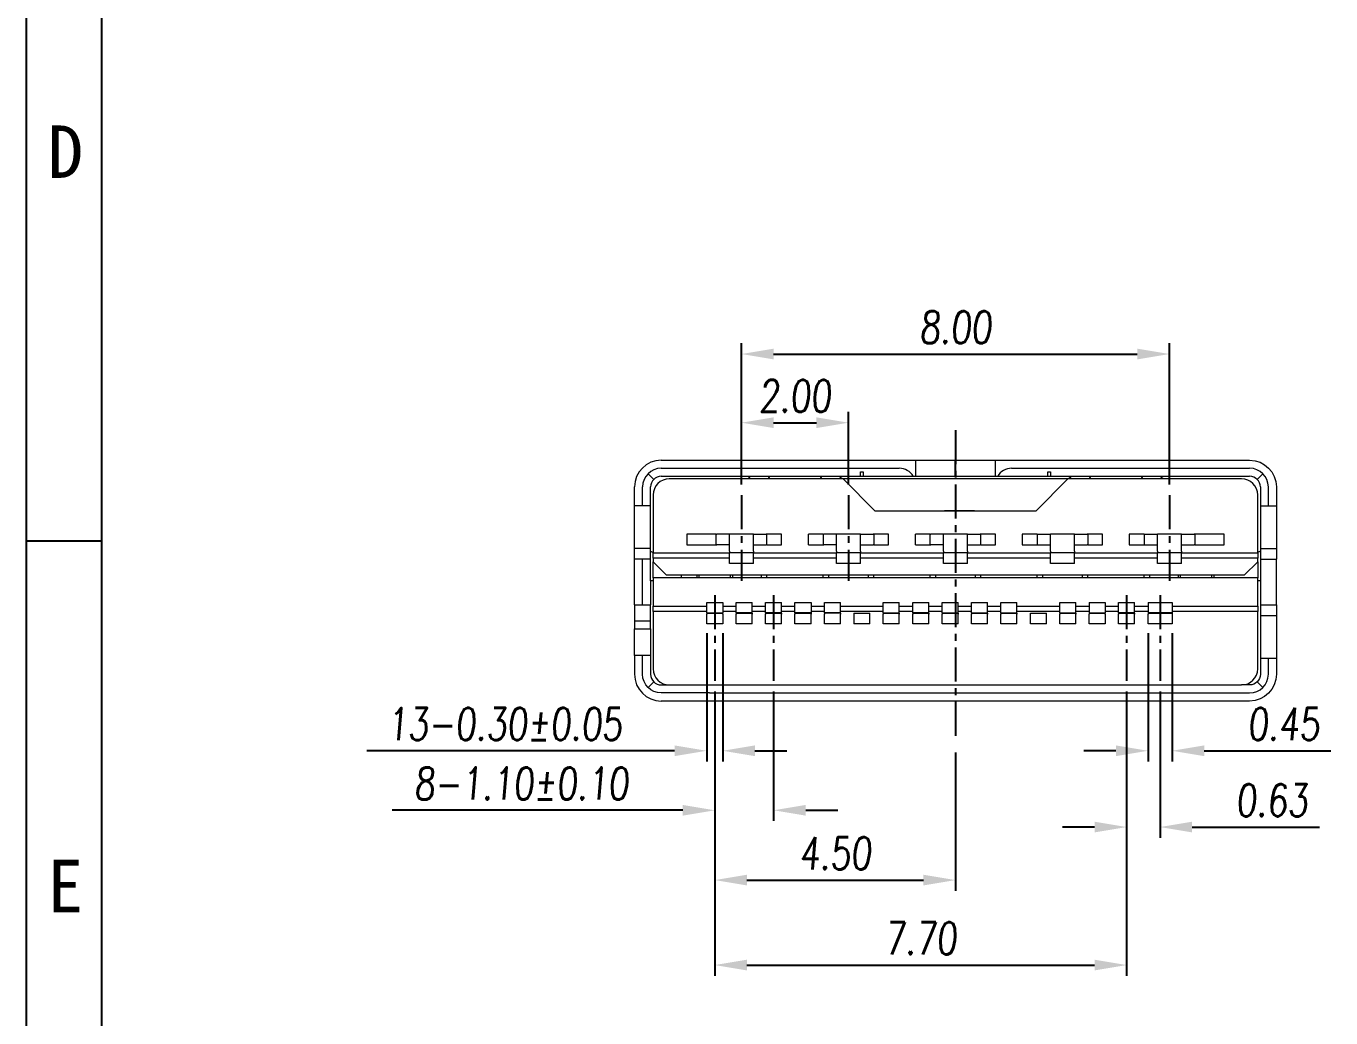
# Model space of a CAD drawing. Header units: millimetres. Extents: x 2027 to 2143, y 133 to 225.
# Drawn here: x 2026.68 to 2051.08, y 151.45 to 169.98 of the extents above; entities that cross this region are included whole.
import ezdxf

# ---------------------------------------------------------------- set-up
doc = ezdxf.new("R2010")
doc.units = ezdxf.units.MM
doc.linetypes.add('CENTER', pattern=[10.16, 6.35, -1.27, 1.27, -1.27])
doc.styles.add('2222', font='romans.shx', dxfattribs={"width": 0.75, "oblique": 5})
doc.styles.get("Standard").update_dxf_attribs({"font": 'romans.shx', "height": 0.6})
doc.dimstyles.new('1-1', dxfattribs={"dimscale": 4, "dimtxt": 0.15, "dimasz": 0.15, "dimexe": 0.05, "dimexo": 0.05, "dimgap": 0.05, "dimtad": 1, "dimzin": 0, "dimdsep": 46, "dimtxsty": '2222', "dimcen": 0.09, "dimclrd": 3, "dimclre": 3, "dimclrt": 256, "dimadec": 0, "dimazin": 0, "dimtp": 0.1, "dimtm": 0.1, "dimtfac": 1, "dimtofl": 0, "dimtmove": 0, "dimatfit": 3, "dimfxl": 0, "dimtolj": 1, "dimtzin": 0, "dimarcsym": 0})

# ---------------------------------------------------------------- blocks, each defined once
blk = doc.blocks.new('*D192')
at = {"color": 3, "lineweight": -2, "ltscale": 0.01}
for p, q in [((2039.559, 157.548), (2039.559, 153.824)), ((2044.059, 156.405), (2044.059, 153.824)), ((2040.159, 154.024), (2043.459, 154.024))]:
    blk.add_line(p, q, dxfattribs=at)
at = {"color": 3, "ltscale": 0.01}
for points in [[(2040.159, 154.124), (2040.159, 153.924), (2039.559, 154.024)], [(2043.459, 154.124), (2043.459, 153.924), (2044.059, 154.024)]]:
    blk.add_solid(points, dxfattribs=at)
at = {"layer": 'Defpoints', "color": 0, "ltscale": 0.01}
for p in [(2039.559, 157.748), (2044.059, 156.605), (2044.059, 154.024)]:
    blk.add_point(p, dxfattribs=at)
at = {"ltscale": 0.01, "insert": (2041.809, 154.524), "char_height": 0.6, "attachment_point": 5, "style": '2222'}
blk.add_mtext('\\A1;4.50', dxfattribs=at)
blk = doc.blocks.new('*D193')
at = {"color": 3, "lineweight": -2, "ltscale": 0.01}
for p, q in [((2039.559, 157.548), (2039.559, 155.128)), ((2040.659, 157.548), (2040.659, 155.128)), ((2038.959, 155.328), (2033.525, 155.328)), ((2041.259, 155.328), (2041.859, 155.328))]:
    blk.add_line(p, q, dxfattribs=at)
at = {"color": 3, "ltscale": 0.01}
for points in [[(2038.959, 155.428), (2038.959, 155.228), (2039.559, 155.328)], [(2041.259, 155.428), (2041.259, 155.228), (2040.659, 155.328)]]:
    blk.add_solid(points, dxfattribs=at)
at = {"layer": 'Defpoints', "color": 0, "ltscale": 0.01}
for p in [(2039.559, 157.748), (2040.659, 157.748), (2040.659, 155.328)]:
    blk.add_point(p, dxfattribs=at)
at = {"ltscale": 0.01, "insert": (2035.942, 155.828), "char_height": 0.6, "attachment_point": 5, "style": '2222'}
blk.add_mtext('\\A1;{\\A1;8-1.10±0.10}', dxfattribs=at)
blk = doc.blocks.new('*D194')
at = {"color": 3, "lineweight": -2, "ltscale": 0.01}
for p, q in [((2039.559, 157.548), (2039.559, 152.236)), ((2047.259, 157.548), (2047.259, 152.236)), ((2040.159, 152.436), (2046.659, 152.436))]:
    blk.add_line(p, q, dxfattribs=at)
at = {"color": 3, "ltscale": 0.01}
for points in [[(2040.159, 152.536), (2040.159, 152.336), (2039.559, 152.436)], [(2046.659, 152.536), (2046.659, 152.336), (2047.259, 152.436)]]:
    blk.add_solid(points, dxfattribs=at)
at = {"layer": 'Defpoints', "color": 0, "ltscale": 0.01}
for p in [(2039.559, 157.748), (2047.259, 157.748), (2047.259, 152.436)]:
    blk.add_point(p, dxfattribs=at)
at = {"ltscale": 0.01, "insert": (2043.409, 152.936), "char_height": 0.6, "attachment_point": 5, "style": '2222'}
blk.add_mtext('\\A1;7.70', dxfattribs=at)
blk = doc.blocks.new('*D195')
at = {"color": 3, "lineweight": -2, "ltscale": 0.01}
for p, q in [((2047.259, 157.548), (2047.259, 154.815)), ((2047.884, 157.548), (2047.884, 154.815)), ((2046.659, 155.015), (2046.059, 155.015)), ((2048.484, 155.015), (2050.864, 155.015))]:
    blk.add_line(p, q, dxfattribs=at)
at = {"color": 3, "ltscale": 0.01}
for points in [[(2046.659, 155.115), (2046.659, 154.915), (2047.259, 155.015)], [(2048.484, 155.115), (2048.484, 154.915), (2047.884, 155.015)]]:
    blk.add_solid(points, dxfattribs=at)
at = {"layer": 'Defpoints', "color": 0, "ltscale": 0.01}
for p in [(2047.259, 157.748), (2047.884, 157.748), (2047.884, 155.015)]:
    blk.add_point(p, dxfattribs=at)
at = {"ltscale": 0.01, "insert": (2049.974, 155.515), "char_height": 0.6, "attachment_point": 5, "style": '2222'}
blk.add_mtext('\\A1;0.63', dxfattribs=at)
blk = doc.blocks.new('*D196')
at = {"color": 3, "lineweight": -2, "ltscale": 0.01}
for p, q in [((2047.659, 158.64), (2047.659, 156.24)), ((2048.109, 158.64), (2048.109, 156.24)), ((2047.059, 156.44), (2046.459, 156.44)), ((2048.709, 156.44), (2051.078, 156.44))]:
    blk.add_line(p, q, dxfattribs=at)
at = {"color": 3, "ltscale": 0.01}
for points in [[(2047.059, 156.54), (2047.059, 156.34), (2047.659, 156.44)], [(2048.709, 156.54), (2048.709, 156.34), (2048.109, 156.44)]]:
    blk.add_solid(points, dxfattribs=at)
at = {"layer": 'Defpoints', "color": 0, "ltscale": 0.01}
for p in [(2047.659, 158.84), (2048.109, 158.84), (2048.109, 156.44)]:
    blk.add_point(p, dxfattribs=at)
at = {"ltscale": 0.01, "insert": (2050.194, 156.94), "char_height": 0.6, "attachment_point": 5, "style": '2222'}
blk.add_mtext('\\A1;0.45', dxfattribs=at)
blk = doc.blocks.new('*D197')
at = {"color": 3, "lineweight": -2, "ltscale": 0.01}
for p, q in [((2040.059, 161.414), (2040.059, 162.771)), ((2042.059, 161.414), (2042.059, 162.771)), ((2040.659, 162.571), (2041.459, 162.571))]:
    blk.add_line(p, q, dxfattribs=at)
at = {"color": 3, "ltscale": 0.01}
for points in [[(2040.659, 162.671), (2040.659, 162.471), (2040.059, 162.571)], [(2041.459, 162.671), (2041.459, 162.471), (2042.059, 162.571)]]:
    blk.add_solid(points, dxfattribs=at)
at = {"layer": 'Defpoints', "color": 0, "ltscale": 0.01}
for p in [(2042.059, 162.571), (2040.059, 161.214), (2042.059, 161.214)]:
    blk.add_point(p, dxfattribs=at)
at = {"ltscale": 0.01, "insert": (2041.059, 163.071), "char_height": 0.6, "attachment_point": 5, "style": '2222'}
blk.add_mtext('\\A1;2.00', dxfattribs=at)
blk = doc.blocks.new('*D198')
at = {"color": 3, "lineweight": -2, "ltscale": 0.01}
for p, q in [((2040.059, 161.414), (2040.059, 164.054)), ((2048.059, 161.414), (2048.059, 164.054)), ((2040.659, 163.854), (2047.459, 163.854))]:
    blk.add_line(p, q, dxfattribs=at)
at = {"color": 3, "ltscale": 0.01}
for points in [[(2040.659, 163.954), (2040.659, 163.754), (2040.059, 163.854)], [(2047.459, 163.954), (2047.459, 163.754), (2048.059, 163.854)]]:
    blk.add_solid(points, dxfattribs=at)
at = {"layer": 'Defpoints', "color": 0, "ltscale": 0.01}
for p in [(2048.059, 163.854), (2040.059, 161.214), (2048.059, 161.214)]:
    blk.add_point(p, dxfattribs=at)
at = {"ltscale": 0.01, "insert": (2044.059, 164.354), "char_height": 0.6, "attachment_point": 5, "style": '2222'}
blk.add_mtext('\\A1;8.00', dxfattribs=at)
blk = doc.blocks.new('*D199')
at = {"color": 3, "lineweight": -2, "ltscale": 0.01}
for p, q in [((2039.409, 158.64), (2039.409, 156.24)), ((2039.709, 158.64), (2039.709, 156.24)), ((2038.809, 156.44), (2033.053, 156.44)), ((2040.309, 156.44), (2040.909, 156.44))]:
    blk.add_line(p, q, dxfattribs=at)
at = {"color": 3, "ltscale": 0.01}
for points in [[(2038.809, 156.54), (2038.809, 156.34), (2039.409, 156.44)], [(2040.309, 156.54), (2040.309, 156.34), (2039.709, 156.44)]]:
    blk.add_solid(points, dxfattribs=at)
at = {"layer": 'Defpoints', "color": 0, "ltscale": 0.01}
for p in [(2039.409, 158.84), (2039.709, 158.84), (2039.409, 156.44)]:
    blk.add_point(p, dxfattribs=at)
at = {"ltscale": 0.01, "insert": (2035.631, 156.94), "char_height": 0.6, "attachment_point": 5, "style": '2222'}
blk.add_mtext('\\A1;{\\A1;13-0.30±0.05}', dxfattribs=at)

msp = doc.modelspace()

# ---------------------------------------------------------------- linework, layer by layer
at = {"color": 7}
for p, q in [((2026.684, 215.245), (2026.684, 132.916)), ((2028.095, 213.834), (2028.095, 134.328)), ((2028.095, 160.359), (2026.684, 160.359))]:
    msp.add_line(p, q, dxfattribs=at)
at = {"color": 2, "linetype": 'CENTER', "ltscale": 0.1}
for p, q in [((2044.059, 162.433), (2044.059, 156.605)), ((2040.059, 161.214), (2040.059, 159.614)), ((2042.059, 161.214), (2042.059, 159.614)), ((2048.059, 161.214), (2048.059, 159.614)), ((2039.559, 159.348), (2039.559, 157.748)), ((2040.659, 159.348), (2040.659, 157.748)), ((2047.259, 159.348), (2047.259, 157.748)), ((2047.884, 159.348), (2047.884, 157.748))]:
    msp.add_line(p, q, dxfattribs=at)
at = {"color": 0, "linetype": 'Continuous', "lineweight": 15}
for p, q in [((2038.559, 161.87), (2043.009, 161.87)), ((2043.009, 161.87), (2043.309, 161.87)), ((2043.309, 161.87), (2044.054, 161.87)), ((2043.309, 161.87), (2043.309, 161.57)), ((2044.064, 161.87), (2044.054, 161.87)), ((2044.054, 161.57), (2044.054, 161.87)), ((2044.064, 161.57), (2044.064, 161.87)), ((2044.064, 161.87), (2044.809, 161.87)), ((2044.809, 161.87), (2045.109, 161.87)), ((2044.809, 161.57), (2044.809, 161.87)), ((2045.109, 161.87), (2049.559, 161.87)), ((2038.418, 161.512), (2038.312, 161.618)), ((2038.559, 161.72), (2043.009, 161.72)), ((2038.559, 161.57), (2042.284, 161.57)), ((2041.959, 161.52), (2038.709, 161.52)), ((2040.199, 161.55), (2040.222, 161.52)), ((2040.597, 161.52), (2040.559, 161.57)), ((2041.559, 161.57), (2041.522, 161.52)), ((2041.897, 161.52), (2041.919, 161.55)), ((2042.559, 160.92), (2041.959, 161.52)), ((2046.159, 161.52), (2041.959, 161.52)), ((2042.284, 161.65), (2042.334, 161.65)), ((2042.284, 161.57), (2042.284, 161.65)), ((2042.284, 161.57), (2042.334, 161.57)), ((2042.334, 161.65), (2042.334, 161.57)), ((2042.334, 161.57), (2043.269, 161.57)), ((2043.269, 161.57), (2043.309, 161.57)), ((2043.309, 161.57), (2044.054, 161.57)), ((2044.064, 161.57), (2044.054, 161.57)), ((2044.064, 161.57), (2044.809, 161.57)), ((2044.809, 161.57), (2044.849, 161.57)), ((2044.849, 161.57), (2045.784, 161.57)), ((2045.109, 161.72), (2049.559, 161.72)), ((2046.159, 161.52), (2045.559, 160.92)), ((2045.784, 161.65), (2045.834, 161.65)), ((2045.784, 161.57), (2045.784, 161.65)), ((2045.784, 161.57), (2045.834, 161.57)), ((2045.834, 161.65), (2045.834, 161.57)), ((2045.834, 161.57), (2049.559, 161.57)), ((2049.409, 161.52), (2046.159, 161.52)), ((2046.199, 161.55), (2046.222, 161.52)), ((2046.597, 161.52), (2046.559, 161.57)), ((2047.559, 161.57), (2047.522, 161.52)), ((2047.897, 161.52), (2047.919, 161.55)), ((2049.701, 161.512), (2049.807, 161.618)), ((2038.059, 161.02), (2038.059, 161.37)), ((2038.209, 161.02), (2038.209, 161.37)), ((2038.359, 161.02), (2038.359, 161.37)), ((2049.759, 161.37), (2049.759, 161.02)), ((2049.909, 161.02), (2049.909, 161.37)), ((2050.059, 161.37), (2050.059, 161.02)), ((2038.059, 160.72), (2038.059, 161.02)), ((2038.359, 161.02), (2038.059, 161.02)), ((2038.359, 160.72), (2038.359, 161.02)), ((2038.409, 161.22), (2038.409, 160.14)), ((2049.709, 160.14), (2049.709, 161.22)), ((2049.759, 161.02), (2049.759, 160.72)), ((2049.759, 161.02), (2050.059, 161.02)), ((2050.059, 161.02), (2050.059, 160.72)), ((2045.559, 160.92), (2042.559, 160.92)), ((2043.855, 160.925), (2043.855, 160.92)), ((2043.968, 160.925), (2043.855, 160.925)), ((2044.033, 160.925), (2043.968, 160.925)), ((2043.968, 160.925), (2043.968, 160.92)), ((2044.033, 160.925), (2044.033, 160.92)), ((2044.239, 160.925), (2044.033, 160.925)), ((2044.239, 160.925), (2044.239, 160.92)), ((2044.304, 160.925), (2044.239, 160.925)), ((2044.417, 160.925), (2044.304, 160.925)), ((2044.304, 160.925), (2044.304, 160.92)), ((2044.417, 160.925), (2044.417, 160.92)), ((2038.059, 160.394), (2038.059, 160.72)), ((2038.359, 160.394), (2038.359, 160.72)), ((2049.759, 160.72), (2049.759, 160.394)), ((2050.059, 160.72), (2050.059, 160.394)), ((2038.059, 160.134), (2038.059, 160.394)), ((2038.359, 160.134), (2038.359, 160.394)), ((2039.585, 160.49), (2039.034, 160.49)), ((2039.034, 160.49), (2039.034, 160.49)), ((2039.034, 160.49), (2039.034, 160.29)), ((2039.034, 160.49), (2039.034, 160.29)), ((2039.034, 160.29), (2039.034, 160.29)), ((2039.034, 160.29), (2039.585, 160.29)), ((2039.585, 160.29), (2039.585, 160.49)), ((2039.585, 160.49), (2039.597, 160.49)), ((2039.585, 160.29), (2039.597, 160.29)), ((2039.834, 160.49), (2039.597, 160.49)), ((2039.834, 160.29), (2039.597, 160.29)), ((2040.284, 160.49), (2039.834, 160.49)), ((2039.834, 160.433), (2039.834, 160.49)), ((2039.834, 160.169), (2039.834, 160.433)), ((2040.284, 160.433), (2040.284, 160.49)), ((2040.284, 160.49), (2040.521, 160.49)), ((2040.284, 160.169), (2040.284, 160.433)), ((2040.284, 160.29), (2040.521, 160.29)), ((2040.534, 160.49), (2040.521, 160.49)), ((2040.534, 160.29), (2040.521, 160.29)), ((2040.809, 160.49), (2040.534, 160.49)), ((2040.534, 160.29), (2040.534, 160.49)), ((2040.534, 160.29), (2040.809, 160.29)), ((2040.809, 160.29), (2040.809, 160.49)), ((2041.309, 160.49), (2041.309, 160.49)), ((2041.585, 160.49), (2041.309, 160.49)), ((2041.309, 160.29), (2041.309, 160.49)), ((2041.309, 160.29), (2041.309, 160.29)), ((2041.309, 160.29), (2041.585, 160.29)), ((2041.585, 160.49), (2041.597, 160.49)), ((2041.585, 160.49), (2041.585, 160.29)), ((2041.585, 160.29), (2041.597, 160.29)), ((2041.834, 160.49), (2041.597, 160.49)), ((2041.834, 160.29), (2041.597, 160.29)), ((2042.284, 160.49), (2041.834, 160.49)), ((2041.834, 160.433), (2041.834, 160.49)), ((2041.834, 160.169), (2041.834, 160.433)), ((2042.284, 160.433), (2042.284, 160.49)), ((2042.284, 160.49), (2042.521, 160.49)), ((2042.284, 160.169), (2042.284, 160.433)), ((2042.284, 160.29), (2042.521, 160.29)), ((2042.534, 160.49), (2042.521, 160.49)), ((2042.534, 160.29), (2042.521, 160.29)), ((2042.809, 160.49), (2042.534, 160.49)), ((2042.534, 160.49), (2042.534, 160.29)), ((2042.534, 160.29), (2042.809, 160.29)), ((2042.809, 160.29), (2042.809, 160.49)), ((2043.585, 160.49), (2043.309, 160.49)), ((2043.309, 160.49), (2043.309, 160.49)), ((2043.309, 160.29), (2043.309, 160.49)), ((2043.309, 160.29), (2043.309, 160.29)), ((2043.309, 160.29), (2043.585, 160.29)), ((2043.585, 160.49), (2043.597, 160.49)), ((2043.585, 160.29), (2043.585, 160.49)), ((2043.585, 160.29), (2043.597, 160.29)), ((2043.834, 160.49), (2043.597, 160.49)), ((2043.834, 160.29), (2043.597, 160.29)), ((2044.284, 160.49), (2043.834, 160.49)), ((2043.834, 160.433), (2043.834, 160.49)), ((2043.834, 160.169), (2043.834, 160.433)), ((2044.284, 160.433), (2044.284, 160.49)), ((2044.284, 160.49), (2044.521, 160.49)), ((2044.284, 160.169), (2044.284, 160.433)), ((2044.284, 160.29), (2044.521, 160.29)), ((2044.534, 160.49), (2044.521, 160.49)), ((2044.534, 160.29), (2044.521, 160.29)), ((2044.809, 160.49), (2044.534, 160.49)), ((2044.534, 160.29), (2044.534, 160.49)), ((2044.534, 160.29), (2044.809, 160.29)), ((2044.809, 160.49), (2044.809, 160.49)), ((2044.809, 160.29), (2044.809, 160.49)), ((2044.809, 160.29), (2044.809, 160.29)), ((2045.585, 160.49), (2045.309, 160.49)), ((2045.309, 160.49), (2045.309, 160.29)), ((2045.309, 160.29), (2045.585, 160.29)), ((2045.585, 160.49), (2045.585, 160.29)), ((2045.585, 160.49), (2045.597, 160.49)), ((2045.585, 160.29), (2045.597, 160.29)), ((2045.597, 160.49), (2045.834, 160.49)), ((2045.597, 160.29), (2045.834, 160.29)), ((2046.284, 160.49), (2045.834, 160.49)), ((2045.834, 160.433), (2045.834, 160.49)), ((2045.834, 160.169), (2045.834, 160.433)), ((2046.284, 160.433), (2046.284, 160.49)), ((2046.284, 160.49), (2046.521, 160.49)), ((2046.284, 160.169), (2046.284, 160.433)), ((2046.284, 160.29), (2046.521, 160.29)), ((2046.534, 160.49), (2046.521, 160.49)), ((2046.534, 160.29), (2046.521, 160.29)), ((2046.809, 160.49), (2046.534, 160.49)), ((2046.534, 160.49), (2046.534, 160.29)), ((2046.534, 160.29), (2046.809, 160.29)), ((2046.809, 160.29), (2046.809, 160.49)), ((2046.809, 160.49), (2046.809, 160.49)), ((2046.809, 160.29), (2046.809, 160.29)), ((2047.585, 160.49), (2047.309, 160.49)), ((2047.309, 160.49), (2047.309, 160.29)), ((2047.309, 160.29), (2047.585, 160.29)), ((2047.585, 160.49), (2047.597, 160.49)), ((2047.585, 160.49), (2047.585, 160.29)), ((2047.585, 160.29), (2047.597, 160.29)), ((2047.597, 160.49), (2047.834, 160.49)), ((2047.597, 160.29), (2047.834, 160.29)), ((2048.284, 160.49), (2047.834, 160.49)), ((2047.834, 160.433), (2047.834, 160.49)), ((2047.834, 160.169), (2047.834, 160.433)), ((2048.284, 160.433), (2048.284, 160.49)), ((2048.284, 160.49), (2048.521, 160.49)), ((2048.284, 160.169), (2048.284, 160.433)), ((2048.284, 160.29), (2048.521, 160.29)), ((2048.534, 160.49), (2048.521, 160.49)), ((2048.534, 160.29), (2048.521, 160.29)), ((2049.084, 160.49), (2048.534, 160.49)), ((2048.534, 160.49), (2048.534, 160.29)), ((2048.534, 160.29), (2049.084, 160.29)), ((2049.084, 160.49), (2049.084, 160.49)), ((2049.084, 160.29), (2049.084, 160.49)), ((2049.084, 160.29), (2049.084, 160.29)), ((2049.759, 160.394), (2049.759, 160.134)), ((2050.059, 160.394), (2050.059, 160.134)), ((2038.359, 160.22), (2038.059, 160.22)), ((2038.059, 160.06), (2038.059, 160.134)), ((2038.059, 160.02), (2038.059, 160.06)), ((2038.359, 160.06), (2038.359, 160.134)), ((2038.359, 160.02), (2038.359, 160.06)), ((2038.409, 160.04), (2038.409, 160.14)), ((2038.409, 160.14), (2039.834, 160.14)), ((2039.834, 160.04), (2038.409, 160.04)), ((2038.409, 160.04), (2038.409, 159.97)), ((2039.834, 160.169), (2039.834, 160.14)), ((2039.834, 159.94), (2039.834, 160.14)), ((2040.284, 160.14), (2039.834, 160.14)), ((2040.284, 160.169), (2040.284, 160.14)), ((2040.284, 160.14), (2041.834, 160.14)), ((2040.284, 159.94), (2040.284, 160.14)), ((2041.834, 160.04), (2040.284, 160.04)), ((2041.834, 160.169), (2041.834, 160.14)), ((2042.284, 160.14), (2041.834, 160.14)), ((2041.834, 159.94), (2041.834, 160.14)), ((2042.284, 160.169), (2042.284, 160.14)), ((2042.284, 160.14), (2043.834, 160.14)), ((2042.284, 159.94), (2042.284, 160.14)), ((2043.834, 160.04), (2042.284, 160.04)), ((2043.834, 160.169), (2043.834, 160.14)), ((2043.834, 159.94), (2043.834, 160.14)), ((2044.284, 160.14), (2043.834, 160.14)), ((2044.284, 160.169), (2044.284, 160.14)), ((2044.284, 160.14), (2045.834, 160.14)), ((2044.284, 159.94), (2044.284, 160.14)), ((2045.834, 160.04), (2044.284, 160.04)), ((2045.834, 160.169), (2045.834, 160.14)), ((2046.284, 160.14), (2045.834, 160.14)), ((2045.834, 159.94), (2045.834, 160.14)), ((2046.284, 160.169), (2046.284, 160.14)), ((2046.284, 160.14), (2047.834, 160.14)), ((2046.284, 159.94), (2046.284, 160.14)), ((2047.834, 160.04), (2046.284, 160.04)), ((2047.834, 160.169), (2047.834, 160.14)), ((2047.834, 159.94), (2047.834, 160.14)), ((2048.284, 160.14), (2047.834, 160.14)), ((2048.284, 160.169), (2048.284, 160.14)), ((2048.284, 160.14), (2049.709, 160.14)), ((2048.284, 159.94), (2048.284, 160.14)), ((2049.709, 160.04), (2048.284, 160.04)), ((2049.709, 160.14), (2049.709, 160.04)), ((2049.709, 159.97), (2049.709, 160.04)), ((2049.759, 160.22), (2050.059, 160.22)), ((2049.759, 160.134), (2049.759, 160.06)), ((2049.759, 160.06), (2049.759, 160.02)), ((2050.059, 160.134), (2050.059, 160.06)), ((2050.059, 160.06), (2050.059, 160.02)), ((2038.359, 160.02), (2038.059, 160.02)), ((2038.059, 159.17), (2038.059, 160.02)), ((2038.209, 159.615), (2038.209, 160.02)), ((2038.359, 159.615), (2038.359, 160.02)), ((2038.409, 159.67), (2038.409, 159.97)), ((2038.409, 159.97), (2038.659, 159.72)), ((2040.284, 159.94), (2039.834, 159.94)), ((2042.284, 159.94), (2041.834, 159.94)), ((2044.284, 159.94), (2043.834, 159.94)), ((2046.284, 159.94), (2045.834, 159.94)), ((2048.284, 159.94), (2047.834, 159.94)), ((2049.459, 159.72), (2049.709, 159.97)), ((2049.709, 159.97), (2049.709, 159.67)), ((2049.759, 160.02), (2050.059, 160.02)), ((2049.759, 160.02), (2049.759, 159.17)), ((2050.059, 159.17), (2050.059, 160.02)), ((2038.209, 159.17), (2038.209, 159.615)), ((2038.359, 159.615), (2038.359, 159.17)), ((2038.369, 159.615), (2038.359, 159.615)), ((2038.409, 159.615), (2038.369, 159.615)), ((2038.409, 159.67), (2038.409, 159.14)), ((2049.709, 159.67), (2038.409, 159.67)), ((2049.459, 159.72), (2038.659, 159.72)), ((2038.939, 159.67), (2038.939, 159.72)), ((2039.222, 159.72), (2039.222, 159.67)), ((2039.265, 159.67), (2039.265, 159.72)), ((2039.853, 159.67), (2039.853, 159.72)), ((2039.897, 159.67), (2039.897, 159.72)), ((2040.434, 159.67), (2040.434, 159.72)), ((2040.534, 159.67), (2040.534, 159.72)), ((2041.584, 159.67), (2041.584, 159.72)), ((2041.684, 159.72), (2041.684, 159.67)), ((2042.434, 159.67), (2042.434, 159.72)), ((2042.534, 159.67), (2042.534, 159.72)), ((2043.584, 159.67), (2043.584, 159.72)), ((2043.684, 159.72), (2043.684, 159.67)), ((2044.434, 159.67), (2044.434, 159.72)), ((2044.534, 159.67), (2044.534, 159.72)), ((2045.584, 159.67), (2045.584, 159.72)), ((2045.684, 159.72), (2045.684, 159.67)), ((2046.434, 159.67), (2046.434, 159.72)), ((2046.534, 159.67), (2046.534, 159.72)), ((2047.584, 159.67), (2047.584, 159.72)), ((2047.684, 159.72), (2047.684, 159.67)), ((2048.222, 159.72), (2048.222, 159.67)), ((2048.265, 159.67), (2048.265, 159.72)), ((2048.853, 159.67), (2048.853, 159.72)), ((2048.897, 159.67), (2048.897, 159.72)), ((2049.709, 159.14), (2049.709, 159.67)), ((2049.749, 159.615), (2049.709, 159.615)), ((2049.759, 159.615), (2049.749, 159.615)), ((2038.059, 159.17), (2038.059, 158.87)), ((2038.059, 159.17), (2038.359, 159.17)), ((2038.359, 158.87), (2038.359, 159.17)), ((2038.409, 159.04), (2038.409, 159.14)), ((2038.409, 159.14), (2039.409, 159.14)), ((2039.409, 159.01), (2039.409, 159.21)), ((2039.409, 159.21), (2039.709, 159.21)), ((2039.709, 159.21), (2039.709, 159.01)), ((2039.709, 159.14), (2039.959, 159.14)), ((2039.959, 159.21), (2040.259, 159.21)), ((2039.959, 159.01), (2039.959, 159.21)), ((2040.259, 159.01), (2040.259, 159.21)), ((2040.259, 159.14), (2040.509, 159.14)), ((2040.509, 159.21), (2040.809, 159.21)), ((2040.509, 159.01), (2040.509, 159.21)), ((2040.809, 159.01), (2040.809, 159.21)), ((2040.809, 159.14), (2041.059, 159.14)), ((2041.059, 159.01), (2041.059, 159.21)), ((2041.059, 159.21), (2041.359, 159.21)), ((2041.359, 159.21), (2041.359, 159.01)), ((2041.359, 159.14), (2041.609, 159.14)), ((2041.609, 159.01), (2041.609, 159.21)), ((2041.609, 159.21), (2041.909, 159.21)), ((2041.909, 159.01), (2041.909, 159.21)), ((2041.909, 159.14), (2042.709, 159.14)), ((2042.709, 159.01), (2042.709, 159.21)), ((2042.709, 159.21), (2043.009, 159.21)), ((2043.009, 159.01), (2043.009, 159.21)), ((2043.009, 159.14), (2043.259, 159.14)), ((2043.259, 159.01), (2043.259, 159.21)), ((2043.259, 159.21), (2043.559, 159.21)), ((2043.559, 159.01), (2043.559, 159.21)), ((2043.559, 159.14), (2043.809, 159.14)), ((2043.809, 159.21), (2044.109, 159.21)), ((2043.809, 159.01), (2043.809, 159.21)), ((2044.109, 159.01), (2044.109, 159.21)), ((2044.109, 159.14), (2044.359, 159.14)), ((2044.359, 159.21), (2044.659, 159.21)), ((2044.359, 159.01), (2044.359, 159.21)), ((2044.659, 159.01), (2044.659, 159.21)), ((2044.659, 159.14), (2044.909, 159.14)), ((2044.909, 159.01), (2044.909, 159.21)), ((2044.909, 159.21), (2045.209, 159.21)), ((2045.209, 159.01), (2045.209, 159.21)), ((2045.209, 159.14), (2046.009, 159.14)), ((2046.009, 159.01), (2046.009, 159.21)), ((2046.009, 159.21), (2046.309, 159.21)), ((2046.309, 159.01), (2046.309, 159.21)), ((2046.309, 159.14), (2046.559, 159.14)), ((2046.559, 159.21), (2046.559, 159.01)), ((2046.559, 159.21), (2046.859, 159.21)), ((2046.859, 159.21), (2046.859, 159.01)), ((2046.859, 159.14), (2047.109, 159.14)), ((2047.109, 159.01), (2047.109, 159.21)), ((2047.109, 159.21), (2047.409, 159.21)), ((2047.409, 159.01), (2047.409, 159.21)), ((2047.409, 159.14), (2047.659, 159.14)), ((2047.659, 159.21), (2047.659, 159.01)), ((2047.659, 159.21), (2048.109, 159.21)), ((2048.109, 159.21), (2048.109, 159.01)), ((2048.109, 159.14), (2049.709, 159.14)), ((2049.709, 159.14), (2049.709, 159.04)), ((2049.759, 159.17), (2050.059, 159.17)), ((2049.759, 159.17), (2049.759, 159.131)), ((2049.759, 159.131), (2049.759, 159.057)), ((2049.759, 159.057), (2049.759, 158.796)), ((2050.059, 159.17), (2050.059, 159.131)), ((2050.059, 159.131), (2050.059, 159.057)), ((2050.059, 159.057), (2050.059, 158.796)), ((2038.059, 158.87), (2038.359, 158.87)), ((2038.059, 158.87), (2038.059, 158.72)), ((2038.359, 158.72), (2038.359, 158.87)), ((2039.409, 159.04), (2038.409, 159.04)), ((2038.409, 159.04), (2038.409, 157.97)), ((2039.409, 159.016), (2039.709, 159.016)), ((2039.409, 159.01), (2039.409, 158.995)), ((2039.409, 159.01), (2039.709, 159.01)), ((2039.409, 158.841), (2039.409, 158.995)), ((2039.409, 158.81), (2039.409, 158.841)), ((2039.709, 158.81), (2039.409, 158.81)), ((2039.959, 159.04), (2039.709, 159.04)), ((2039.709, 158.995), (2039.709, 159.01)), ((2039.709, 158.995), (2039.709, 158.841)), ((2039.709, 158.841), (2039.709, 158.81)), ((2040.259, 159.016), (2039.959, 159.016)), ((2039.959, 159.01), (2039.959, 158.995)), ((2039.959, 159.01), (2040.259, 159.01)), ((2039.959, 158.841), (2039.959, 158.995)), ((2039.959, 158.81), (2039.959, 158.841)), ((2040.259, 158.81), (2039.959, 158.81)), ((2040.509, 159.04), (2040.259, 159.04)), ((2040.259, 159.01), (2040.259, 158.995)), ((2040.259, 158.841), (2040.259, 158.995)), ((2040.259, 158.81), (2040.259, 158.841)), ((2040.809, 159.016), (2040.509, 159.016)), ((2040.509, 159.01), (2040.509, 158.995)), ((2040.509, 159.01), (2040.809, 159.01)), ((2040.509, 158.841), (2040.509, 158.995)), ((2040.509, 158.81), (2040.509, 158.841)), ((2040.809, 158.81), (2040.509, 158.81)), ((2041.059, 159.04), (2040.809, 159.04)), ((2040.809, 159.01), (2040.809, 158.995)), ((2040.809, 158.841), (2040.809, 158.995)), ((2040.809, 158.81), (2040.809, 158.841)), ((2041.359, 159.016), (2041.059, 159.016)), ((2041.059, 159.01), (2041.059, 158.995)), ((2041.059, 159.01), (2041.359, 159.01)), ((2041.059, 158.841), (2041.059, 158.995)), ((2041.059, 158.81), (2041.059, 158.841)), ((2041.359, 158.81), (2041.059, 158.81)), ((2041.609, 159.04), (2041.359, 159.04)), ((2041.359, 159.01), (2041.359, 158.995)), ((2041.359, 158.841), (2041.359, 158.995)), ((2041.359, 158.81), (2041.359, 158.841)), ((2041.909, 159.016), (2041.609, 159.016)), ((2041.609, 159.01), (2041.609, 158.995)), ((2041.909, 159.01), (2041.609, 159.01)), ((2041.609, 158.841), (2041.609, 158.995)), ((2041.609, 158.81), (2041.609, 158.841)), ((2041.909, 158.81), (2041.609, 158.81)), ((2042.709, 159.04), (2041.909, 159.04)), ((2041.909, 159.01), (2041.909, 158.995)), ((2041.909, 158.841), (2041.909, 158.995)), ((2041.909, 158.81), (2041.909, 158.841)), ((2042.159, 159.01), (2042.159, 158.81)), ((2042.159, 159.01), (2042.459, 159.01)), ((2042.459, 158.81), (2042.159, 158.81)), ((2042.459, 158.81), (2042.459, 159.01)), ((2042.709, 159.016), (2043.009, 159.016)), ((2042.709, 159.01), (2042.709, 158.995)), ((2042.709, 159.01), (2043.009, 159.01)), ((2042.709, 158.841), (2042.709, 158.995)), ((2042.709, 158.81), (2042.709, 158.841)), ((2043.009, 158.81), (2042.709, 158.81)), ((2043.259, 159.04), (2043.009, 159.04)), ((2043.009, 159.01), (2043.009, 158.995)), ((2043.009, 158.841), (2043.009, 158.995)), ((2043.009, 158.81), (2043.009, 158.841)), ((2043.559, 159.016), (2043.259, 159.016)), ((2043.259, 159.01), (2043.259, 158.995)), ((2043.259, 159.01), (2043.559, 159.01)), ((2043.259, 158.841), (2043.259, 158.995)), ((2043.259, 158.81), (2043.259, 158.841)), ((2043.559, 158.81), (2043.259, 158.81)), ((2043.809, 159.04), (2043.559, 159.04)), ((2043.559, 159.01), (2043.559, 158.995)), ((2043.559, 158.841), (2043.559, 158.995)), ((2043.559, 158.81), (2043.559, 158.841)), ((2043.809, 159.016), (2044.109, 159.016)), ((2043.809, 159.01), (2043.809, 158.995)), ((2043.809, 159.01), (2044.109, 159.01)), ((2043.809, 158.841), (2043.809, 158.995)), ((2043.809, 158.81), (2043.809, 158.841)), ((2044.109, 158.81), (2043.809, 158.81)), ((2044.359, 159.04), (2044.109, 159.04)), ((2044.109, 159.01), (2044.109, 158.995)), ((2044.109, 158.841), (2044.109, 158.995)), ((2044.109, 158.81), (2044.109, 158.841)), ((2044.359, 159.016), (2044.659, 159.016)), ((2044.359, 159.01), (2044.359, 158.995)), ((2044.359, 159.01), (2044.659, 159.01)), ((2044.359, 158.841), (2044.359, 158.995)), ((2044.359, 158.81), (2044.359, 158.841)), ((2044.659, 158.81), (2044.359, 158.81)), ((2044.909, 159.04), (2044.659, 159.04)), ((2044.659, 159.01), (2044.659, 158.995)), ((2044.659, 158.841), (2044.659, 158.995)), ((2044.659, 158.81), (2044.659, 158.841)), ((2044.909, 159.016), (2045.209, 159.016)), ((2044.909, 159.01), (2044.909, 158.995)), ((2044.909, 159.01), (2045.209, 159.01)), ((2044.909, 158.841), (2044.909, 158.995)), ((2044.909, 158.81), (2044.909, 158.841)), ((2045.209, 158.81), (2044.909, 158.81)), ((2046.009, 159.04), (2045.209, 159.04)), ((2045.209, 159.01), (2045.209, 158.995)), ((2045.209, 158.841), (2045.209, 158.995)), ((2045.209, 158.81), (2045.209, 158.841)), ((2045.459, 158.81), (2045.459, 159.01)), ((2045.459, 159.01), (2045.759, 159.01)), ((2045.759, 158.81), (2045.459, 158.81)), ((2045.759, 158.81), (2045.759, 159.01)), ((2046.009, 159.016), (2046.309, 159.016)), ((2046.009, 159.01), (2046.009, 158.995)), ((2046.009, 159.01), (2046.309, 159.01)), ((2046.009, 158.841), (2046.009, 158.995)), ((2046.009, 158.81), (2046.009, 158.841)), ((2046.309, 158.81), (2046.009, 158.81)), ((2046.559, 159.04), (2046.309, 159.04)), ((2046.309, 159.01), (2046.309, 158.995)), ((2046.309, 158.841), (2046.309, 158.995)), ((2046.309, 158.81), (2046.309, 158.841)), ((2046.559, 159.016), (2046.859, 159.016)), ((2046.559, 159.01), (2046.559, 158.995)), ((2046.559, 159.01), (2046.859, 159.01)), ((2046.559, 158.841), (2046.559, 158.995)), ((2046.559, 158.81), (2046.559, 158.841)), ((2046.859, 158.81), (2046.559, 158.81)), ((2047.109, 159.04), (2046.859, 159.04)), ((2046.859, 158.995), (2046.859, 159.01)), ((2046.859, 158.995), (2046.859, 158.841)), ((2046.859, 158.841), (2046.859, 158.81)), ((2047.409, 159.016), (2047.109, 159.016)), ((2047.109, 159.01), (2047.109, 158.995)), ((2047.109, 159.01), (2047.409, 159.01)), ((2047.109, 158.841), (2047.109, 158.995)), ((2047.109, 158.81), (2047.109, 158.841)), ((2047.409, 158.81), (2047.109, 158.81)), ((2047.659, 159.04), (2047.409, 159.04)), ((2047.409, 159.01), (2047.409, 158.995)), ((2047.409, 158.841), (2047.409, 158.995)), ((2047.409, 158.81), (2047.409, 158.841)), ((2048.109, 159.016), (2047.659, 159.016)), ((2047.659, 159.01), (2047.659, 158.995)), ((2047.659, 159.01), (2048.109, 159.01)), ((2047.659, 158.841), (2047.659, 158.995)), ((2047.659, 158.81), (2047.659, 158.841)), ((2048.109, 158.81), (2047.659, 158.81)), ((2049.709, 159.04), (2048.109, 159.04)), ((2048.109, 159.01), (2048.109, 158.995)), ((2048.109, 158.995), (2048.109, 158.841)), ((2048.109, 158.841), (2048.109, 158.81)), ((2049.709, 157.97), (2049.709, 159.04)), ((2049.759, 158.97), (2050.059, 158.97)), ((2038.059, 158.22), (2038.059, 158.72)), ((2038.059, 158.72), (2038.359, 158.72)), ((2038.359, 158.72), (2038.359, 158.22)), ((2049.759, 158.796), (2049.759, 158.47)), ((2050.059, 158.796), (2050.059, 158.47)), ((2049.759, 158.47), (2049.759, 158.17)), ((2050.059, 158.47), (2050.059, 158.17)), ((2038.059, 158.22), (2038.059, 157.87)), ((2038.359, 158.22), (2038.059, 158.22)), ((2038.209, 157.87), (2038.209, 158.22)), ((2038.359, 158.22), (2038.359, 157.87)), ((2049.759, 158.17), (2050.059, 158.17)), ((2049.759, 158.17), (2049.759, 157.87)), ((2049.909, 157.87), (2049.909, 158.17)), ((2050.059, 158.17), (2050.059, 157.87)), ((2038.418, 157.729), (2038.312, 157.623)), ((2038.559, 157.67), (2038.709, 157.67)), ((2038.709, 157.67), (2049.409, 157.67)), ((2049.559, 157.67), (2049.409, 157.67)), ((2049.807, 157.623), (2049.701, 157.729)), ((2039.459, 157.52), (2038.559, 157.52)), ((2049.559, 157.37), (2038.559, 157.37)), ((2039.459, 157.52), (2049.559, 157.52))]:
    msp.add_line(p, q, dxfattribs=at)
for centre, radius, start, end in [((2038.559, 161.37), 0.5, 90, 180), ((2038.559, 161.37), 0.35, 90, 180), ((2038.559, 161.37), 0.2, 90, 180), ((2038.709, 161.22), 0.3, 90, 180), ((2043.009, 161.42), 0.3, 30, 90), ((2045.109, 161.42), 0.3, 90, 150), ((2049.409, 161.22), 0.3, 0, 90), ((2049.559, 161.37), 0.35, 0, 90), ((2049.559, 161.37), 0.2, 360, 90), ((2038.559, 157.87), 0.5, 180, 270), ((2038.559, 157.87), 0.2, 180, 270), ((2038.709, 157.97), 0.3, 180, 270), ((2049.409, 157.97), 0.3, 270, 0), ((2049.559, 157.87), 0.35, 270, 0)]:
    msp.add_arc(centre, radius, start, end, dxfattribs=at)
at = {"color": 0, "linetype": 'Continuous', "lineweight": 15, "extrusion": (6.12323e-17, 0, -1)}
for centre, radius, start, end in [((-2049.559, 161.37), 0.5, 90, 180), ((-2041.959, 161.52), 0.05, 36.8699, 90), ((-2047.959, 161.52), 0.05, 36.8699, 90), ((-2038.309, 159.972), 0.2, 104.4775, 120.0009), ((-2038.559, 157.87), 0.35, 270, 0), ((-2049.559, 157.87), 0.5, 180, 270)]:
    msp.add_arc(centre, radius, start, end, dxfattribs=at)
at = {"color": 0, "linetype": 'Continuous', "lineweight": 15, "extrusion": (0, 0, -1)}
for centre, radius, start, end in [((-2040.159, 161.52), 0.05, 90, 143.1301), ((-2046.159, 161.52), 0.05, 90, 143.1301), ((-2049.559, 157.87), 0.2, 180, 270)]:
    msp.add_arc(centre, radius, start, end, dxfattribs=at)
at = {"color": 0, "linetype": 'Continuous', "lineweight": 15}
msp.add_open_spline([(2049.759, 160.165), (2049.759, 160.165), (2049.757, 160.165), (2049.755, 160.164), (2049.752, 160.163), (2049.744, 160.161), (2049.729, 160.155), (2049.716, 160.149), (2049.709, 160.145)], degree=3, knots=[0, 0, 0, 0, 0.125524, 0.189732, 0.243471, 0.327764, 0.608785, 1, 1, 1, 1], dxfattribs=at)

# ---------------------------------------------------------------- texts
at = {"color": 7, "char_height": 0.9801, "width": 10.61658, "attachment_point": 1}
for s, insert in [('{\\fFangSong_GB2312|b0|i0|c134|p49;D}', (2027.085, 168.125)), ('{\\fFangSong_GB2312|b0|i0|c134|p49;E}', (2027.085, 154.403))]:
    msp.add_mtext(s, dxfattribs=dict(at, insert=insert))

# ---------------------------------------------------------------- dimensions: what is measured, and where the dimension line sits
at = {"ltscale": 0.01}
for base, p1, p2, picture, middle in [((2048.059, 163.854), (2040.059, 161.214), (2048.059, 161.214), '*D198', (2044.059, 163.854)), ((2047.259, 152.436), (2039.559, 157.748), (2047.259, 157.748), '*D194', (2043.409, 152.436))]:
    dim = msp.add_linear_dim(base=base, p1=p1, p2=p2, dimstyle='1-1', dxfattribs=at)
    dim.commit()
    dim.dimension.update_dxf_attribs({"geometry": picture, "text_midpoint": middle, "dimtype": 160})
for base, p1, p2, picture, middle in [((2042.059, 162.571), (2040.059, 161.214), (2042.059, 161.214), '*D197', (2041.059, 163.071)), ((2048.109, 156.44), (2047.659, 158.84), (2048.109, 158.84), '*D196', (2050.194, 156.94)), ((2044.059, 154.024), (2039.559, 157.748), (2044.059, 156.605), '*D192', (2041.809, 154.524)), ((2047.8841768, 155.0151227), (2047.2591767, 157.7476078), (2047.8841768, 157.7476078), '*D195', (2049.9741749, 155.5151227))]:
    dim = msp.add_linear_dim(base=base, p1=p1, p2=p2, dimstyle='1-1', dxfattribs=at)
    dim.commit()
    dim.dimension.update_dxf_attribs({"geometry": picture, "text_midpoint": middle})
dim = msp.add_linear_dim(base=(2039.409, 156.44), p1=(2039.709, 158.84), p2=(2039.409, 158.84), text='{\\A1;13-<>}', dimstyle='1-1', override={"dimtol": 1, "dimtp": 0.05, "dimtm": 0.05}, dxfattribs=at)
dim.commit()
dim.dimension.update_dxf_attribs({"geometry": '*D199', "text_midpoint": (2035.631, 156.94)})
dim = msp.add_linear_dim(base=(2040.659, 155.328), p1=(2039.559, 157.748), p2=(2040.659, 157.748), text='{\\A1;8-<>}', dimstyle='1-1', override={"dimtol": 1}, dxfattribs=at)
dim.commit()
dim.dimension.update_dxf_attribs({"geometry": '*D193', "text_midpoint": (2035.942, 155.328), "dimtype": 160})

doc.saveas('drawing.dxf')
